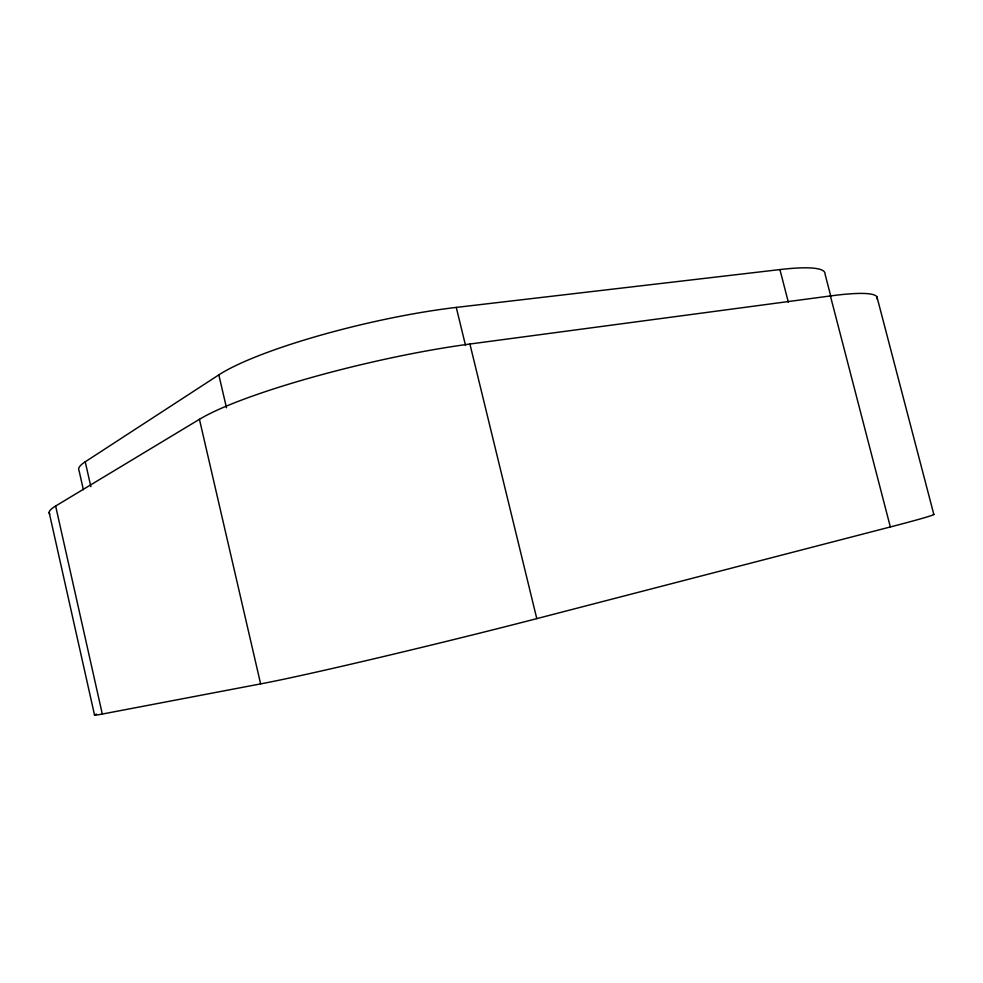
<?xml version="1.0" encoding="UTF-8"?>
<svg xmlns="http://www.w3.org/2000/svg" width="983" height="983" viewBox="0 0 983 983"><rect width="100%" height="100%" fill="white"/><g stroke="black" fill="none" stroke-linecap="round" stroke-linejoin="round"><path stroke-width="1.47" d="M83.371 489.755L79.021 470.439A138.357 18.628 -12.4 0 1 85.238 461.801L218.828 374.879A168.167 28.433 -13.2 0 1 456.272 307.409L779.924 269.575A148.335 21.307 -15 0 1 825.032 274.036L830.77 296.141M49.801 514.035A152.943 17.067 -12.5 0 1 55.638 506.024L199.438 419.311A190.002 27.401 -13.2 0 1 469.911 344.025L830.402 295.944A165.279 19.807 -14.9 0 1 877.131 299.115M96.531 714.137A154.233 2.666 -13.8 0 0 102.306 714.051L260.63 683.885A192.029 4.301 -13.7 0 0 536.792 618.626L890.34 526.949A166.791 3.096 -13.4 0 0 933.383 514.269M876.983 296.989L933.85 514.502M830.402 295.944L890.34 526.949M779.924 269.575L788.329 302.199M469.911 344.025L536.792 618.626M456.272 307.409L465.512 345.402M218.828 374.879L226.471 407.748M199.438 419.311L260.63 683.885M85.238 461.801L90.854 486.646M55.638 506.024L102.306 714.051M49.15 512.426L94.565 715.169"/></g></svg>
